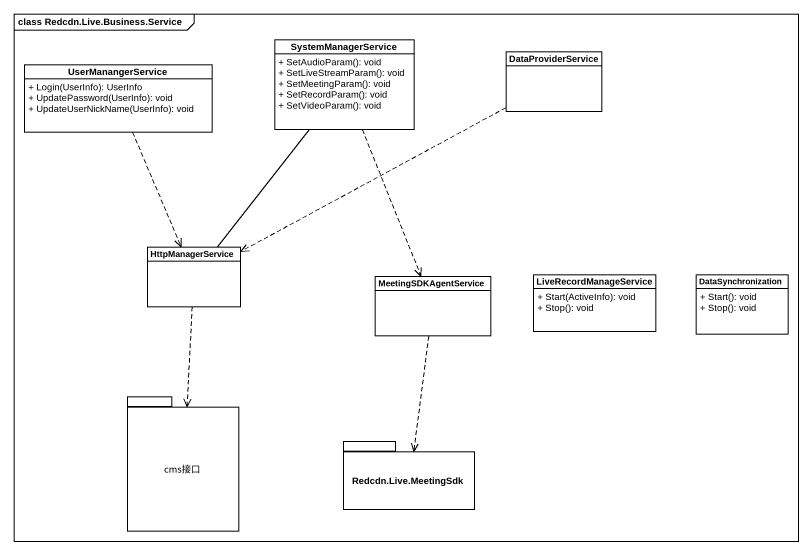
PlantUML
@startuml
mainframe class Redcdn.Live.Business.Service
hide circle
hide empty members
skinparam classAttributeIconSize 0
class UserManangerService {
  + Login(UserInfo): UserInfo
  + UpdatePassword(UserInfo): void
  + UpdateUserNickName(UserInfo): void
}
class SystemManagerService {
  + SetAudioParam(): void
  + SetLiveStreamParam(): void
  + SetMeetingParam(): void
  + SetRecordParam(): void
  + SetVideoParam(): void
}
class DataProviderService
class HttpManagerService
class MeetingSDKAgentService
class LiveRecordManageService {
  + Start(ActiveInfo): void
  + Stop(): void
}
class DataSynchronization {
  + Start(): void
  + Stop(): void
}
package cms接口 {
}
package "Redcdn.Live.MeetingSdk" as Redcdn_Live_MeetingSdk {
}
UserManangerService ..> HttpManagerService
SystemManagerService -- HttpManagerService
SystemManagerService ..> MeetingSDKAgentService
DataProviderService .left.> HttpManagerService
HttpManagerService ..> cms接口
MeetingSDKAgentService ..> Redcdn_Live_MeetingSdk
@enduml
